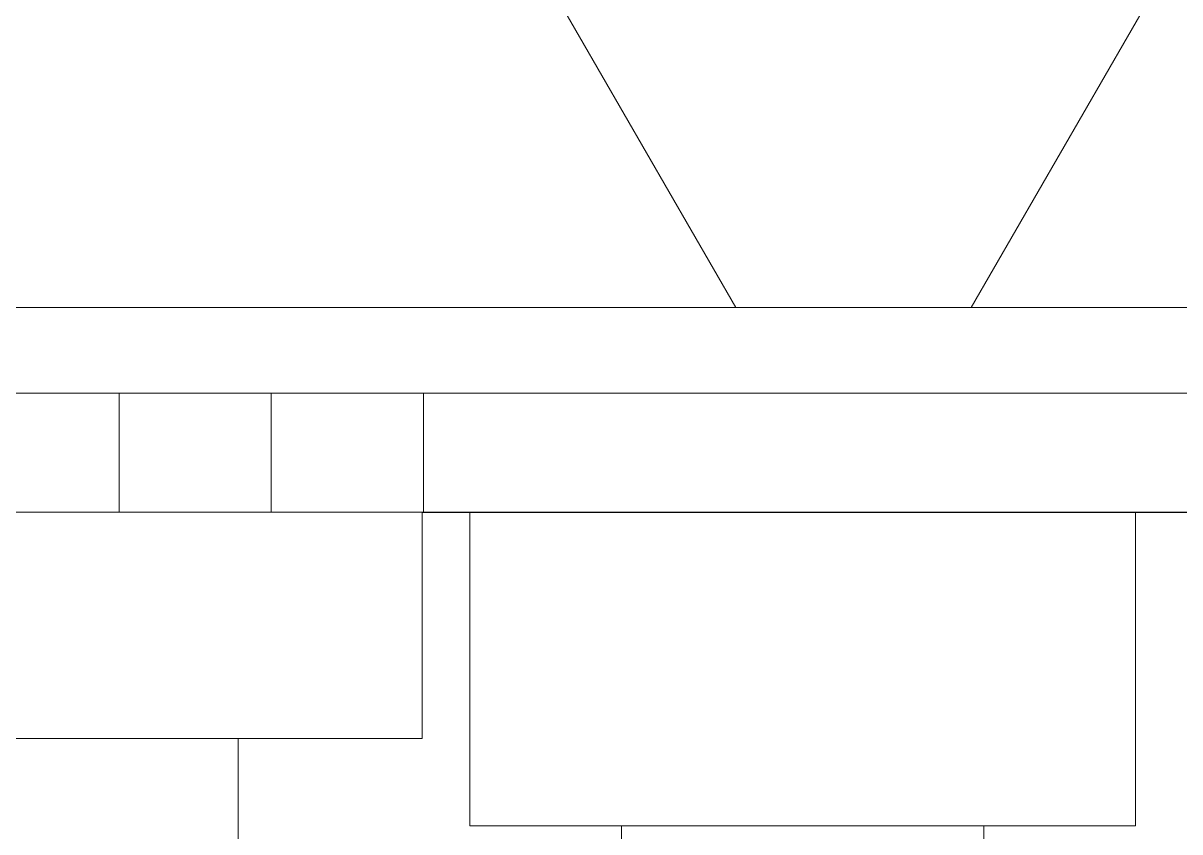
# Model space of a CAD drawing. Header units: millimetres. Extents: x -8546 to 211781, y -3000 to 31870.
# Drawn here: x 24377.8 to 24499.4, y 7117.3 to 7202.3 of the extents above; entities that cross this region are included whole.
import ezdxf

# ---------------------------------------------------------------- set-up
doc = ezdxf.new("R2010")
doc.units = ezdxf.units.MM
for name, color, linetype, lineweight in [('A-FLOR-PATT', 8, 'Continuous', 9), ('A-WALL', 113, 'Continuous', 9), ('A-WALL-PATT', 111, 'Continuous', 25), ('I-WALL', 2, 'Continuous', 9), ('P-SANR-FIXT', 6, 'Continuous', 9)]:
    doc.layers.add(name, color=color, linetype=linetype, lineweight=lineweight)

# ---------------------------------------------------------------- blocks, each defined once
blk = doc.blocks.new('Plumbing_Fixtures-Grohe-Allure-Rainshower_Shower_System_Wall_Mounted-12-METRIC - Allure 27 469 000-445960-1ste verdieping')
at = {"layer": 'P-SANR-FIXT'}
for p, q in [((3682.24, 7150.87), (3752.24, 7150.87)), ((3752.24, 7150.87), (3752.24, 7127.07)), ((3757.24, 7150.87), (3757.24, 7117.87)), ((3827.24, 7117.87), (3827.24, 7150.87)), ((3752.24, 7127.07), (3682.24, 7127.07)), ((3732.89, 7055.46), (3732.89, 7127.07)), ((3827.24, 7117.87), (3757.24, 7117.87)), ((3773.19, 7117.87), (3773.19, 7098.87)), ((3811.29, 7098.87), (3811.29, 7117.87))]:
    blk.add_line(p, q, dxfattribs=at)

msp = doc.modelspace()

# ---------------------------------------------------------------- hatches: boundary and pattern name
at = {"layer": 'A-FLOR-PATT'}
h = msp.add_hatch(dxfattribs=at)
h.set_pattern_fill('FP_115', color=256, style=0, pattern_type=2)
h.set_pattern_definition([(270, (23739.73, 4633.88), (450, 3e-14), []), (0, (23739.73, 4633.88), (0, 450), [])])
h.paths.add_polyline_path([(22969.73, 2116.88), (24169.73, 2116.88), (24169.73, 2226.87), (23294.73, 2226.87), (23220.66, 2233.01), (23148.62, 2251.26), (23080.56, 2281.11), (23018.34, 2321.76), (22969.73, 2366.51), (22969.73, 2226.87)])
h.paths.add_polyline_path([(22799.73, 2709.69), (22846.27, 2709.69), (22846.27, 2714.04), (22858.5, 2787.34), (22882.63, 2857.64), (22918.01, 2923), (22963.66, 2981.65), (23018.34, 3031.99), (23080.56, 3072.64), (23148.62, 3102.49), (23225.27, 3121.12), (23294.73, 3126.87), (24194.73, 3126.87), (24268.8, 3120.74), (24344.17, 3101.03), (24408.91, 3072.64), (24471.13, 3031.99), (24525.81, 2981.65), (24571.46, 2923), (24606.83, 2857.64), (24632.12, 2780.4), (24643.19, 2709.69), (24904.73, 2709.69), (24904.73, 4119.94), (24902.05, 4119.37), (24902.05, 4116.87), (24886.49, 4116.87), (24886.49, 4119.38), (24881.78, 4119.38), (24881.78, 4659.37), (24904.73, 4659.37), (24904.73, 7150.87), (24494.73, 7150.87), (24494.73, 7117.87), (24478.78, 7117.87), (24479.73, 7083.07), (24486.23, 7082.25), (24486.98, 7083.07), (24543.73, 7082.26), (24543.73, 7035.07), (24486.98, 7035.9), (24486.23, 7035.07), (24396.06, 7035.07), (24396.23, 6805.72), (24508.58, 6805.72), (24511.58, 6802.73), (24511.58, 6555.02), (24508.58, 6552.02), (24260.88, 6552.02), (24257.88, 6555.02), (24257.88, 6802.73), (24260.88, 6805.72), (24373.28, 6805.72), (24373.23, 7035.07), (24283.23, 7035.89), (24282.53, 7035.69), (24235.66, 7035.07), (24235.66, 7035.34), (24225.79, 7036.59), (24225.79, 7082.87), (24282.53, 7082.06), (24283.23, 7083.07), (24289.73, 7083.07), (24289.73, 7117.87), (24274.73, 7117.87), (24274.73, 7150.87), (23904.73, 7150.87), (23904.73, 5716.87), (23804.73, 5716.87), (23804.73, 7150.87), (22574.73, 7150.87), (22574.73, 7144.87), (22582.73, 7144.87), (22582.73, 7094.87), (22574.73, 7094.87), (22574.73, 6294.87), (22582.73, 6294.87), (22582.73, 6244.87), (22574.73, 6244.87), (22574.73, 5116.87), (22643.47, 5116.87), (22643.47, 5190.98), (23055.89, 5190.25), (23055.89, 5116.87), (23094.73, 5116.88), (23094.73, 3596.87), (23055.89, 3596.87), (23055.08, 3522.77), (22643.47, 3522.77), (22643.47, 3596.87), (22574.73, 3596.87), (22574.73, 2709.69), (22792.84, 2709.69)])
h.paths.add_polyline_path([(22792.84, 3546.93), (23031.99, 3546.93), (23031.99, 3596.87), (22667.37, 3596.87), (22667.37, 3546.93)])
h.paths.add_polyline_path([(22667.37, 5116.87), (23031.99, 5116.87), (23031.99, 5166.82), (22667.37, 5166.82), (22667.37, 5118.51)])
h.paths.add_polyline_path([(24344.73, 7092.16), (24345.38, 7092.92), (24345.38, 7096.87), (24369.08, 7096.87), (24369.08, 7127.07), (24349.73, 7127.29), (24349.73, 7150.87), (24344.73, 7150.87), (24344.73, 7117.87), (24328.78, 7117.87), (24329.73, 7092.16)])
h.paths.add_polyline_path([(24439.73, 7096.87), (24440.68, 7117.87), (24424.73, 7117.87), (24424.73, 7150.87), (24419.73, 7150.87), (24419.26, 7127.07), (24400.38, 7127.07), (24400.38, 7096.87), (24419.26, 7097.55), (24415.51, 7109.13), (24416.52, 7112.88), (24419.73, 7115.82), (24423.01, 7116.63), (24426.76, 7115.62), (24429.51, 7112.88), (24436.17, 7096.87), (24439.29, 7096.87)])
at = {"layer": 'A-WALL-PATT', "lineweight": 9}
h = msp.add_hatch(dxfattribs=at)
h.set_pattern_fill('FP_61', color=256, angle=60, style=0, pattern_type=2)
h.set_pattern_definition([(60, (23171.73, 7150.87), (-121.244, 70), []), (120, (23171.73, 7150.87), (-121.244, -70), [])])
h.paths.add_polyline_path([(25087.72, 7172.37), (25161.23, 7172.37), (25161.23, 7261.37), (22446.73, 7261.37), (22446.73, 7172.37), (24926.23, 7172.37)])
h.paths.add_polyline_path([(21546.73, 7172.37), (21546.73, 7261.37), (21460.23, 7261.37), (21460.23, 7172.37), (21501.97, 7172.37)])
h = msp.add_hatch(dxfattribs=at)
h.set_pattern_fill('FP_60', color=256, angle=90, style=0, pattern_type=2)
h.set_pattern_definition([(90, (23171.73, 7150.87), (-200, 4e-13), []), (90, (23187.73, 7150.87), (-200, 4e-13), []), (90, (23203.73, 7150.87), (-200, 4e-13), []), (90, (23219.73, 7150.87), (-200, 4e-13), [])])
h.paths.add_polyline_path([(24904.73, 7150.87), (24904.73, 7163.37), (23904.73, 7163.37), (23904.73, 7150.87), (24514, 7150.87)])
h.paths.add_polyline_path([(23804.73, 7150.87), (23804.73, 7163.37), (22553.23, 7163.37), (22553.23, 7150.87), (23366.56, 7150.87)])
h.paths.add_polyline_path([(22455.23, 7150.87), (22464.23, 7150.87), (22464.23, 7163.37), (22446.73, 7163.37), (22446.73, 7150.87)])
h.paths.add_polyline_path([(21546.73, 7150.87), (21546.73, 7163.37), (21438.73, 7163.37), (21438.73, 7150.87), (21501.97, 7150.87)])

# ---------------------------------------------------------------- linework, layer by layer
at = {"layer": 'A-WALL'}
for p, q in [((22553.23, 7172.37), (25161.23, 7172.37)), ((23904.73, 7163.37), (24904.73, 7163.37))]:
    msp.add_line(p, q, dxfattribs=at)
at = {"layer": 'I-WALL', "lineweight": 25}
msp.add_line((24419.73, 7150.87), (24904.73, 7150.87), dxfattribs=at)

# ---------------------------------------------------------------- block references
at = {"layer": 'P-SANR-FIXT'}
msp.add_blockref('Plumbing_Fixtures-Grohe-Allure-Rainshower_Shower_System_Wall_Mounted-12-METRIC - Allure 27 469 000-445960-1ste verdieping', (20667.49, 0), dxfattribs=at)

doc.saveas('drawing.dxf')
